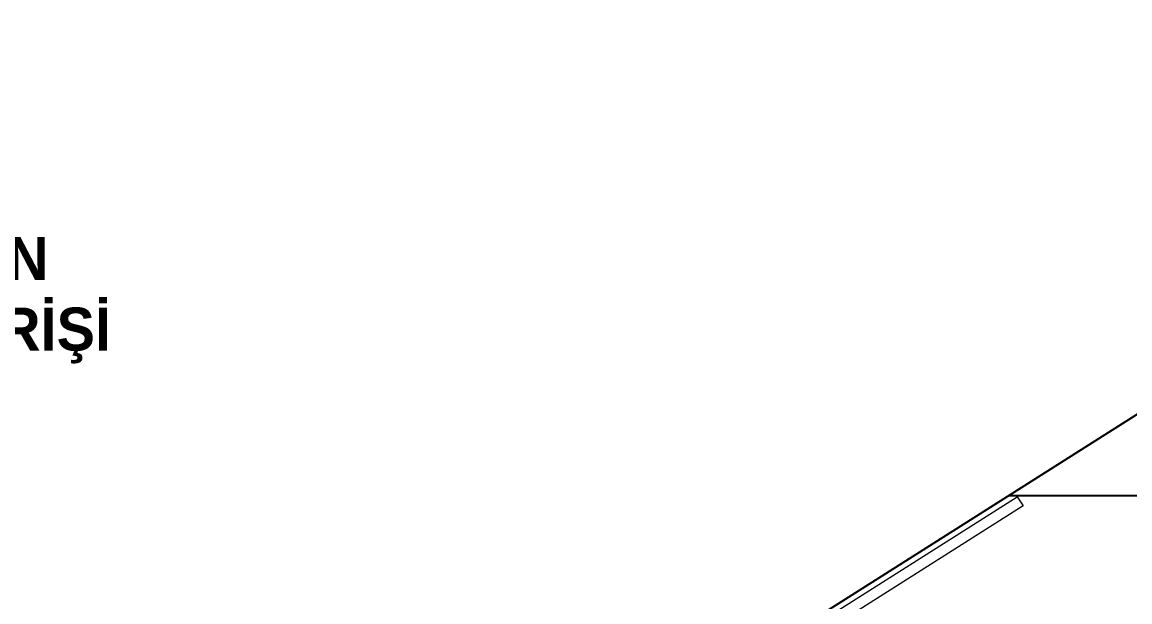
# Model space of a CAD drawing. Header units: millimetres. Extents: x 933584 to 974011, y 4545988 to 4553664.
# Drawn here: x 941187.9 to 941490.2, y 4550127.1 to 4550285.3 of the extents above; entities that cross this region are included whole.
import ezdxf

# ---------------------------------------------------------------- set-up
doc = ezdxf.new("R2010")
doc.units = ezdxf.units.MM
doc.layers.get('0').update_dxf_attribs({"color": 255})
for name, color, linetype in [('0-DMS-50', 143, 'Continuous'), ('0-HSL-SLD', 252, 'Continuous'), ('0-TXT-XBX_20', 3, 'Continuous')]:
    doc.layers.add(name, color=color, linetype=linetype)
doc.layers.add('SFP CAM', color=8, linetype='Continuous', lineweight=9)
doc.styles.add('Century Gothic_B_3', font='GOTHICB.TTF', dxfattribs={"height": 4})

# ---------------------------------------------------------------- blocks, each defined once
blk = doc.blocks.new('XCVBXCVBXZ-flatten-1')
at = {"layer": 'SFP CAM', "color": 252}
blk.add_lwpolyline([(934261.03, 4553153.25), (934176.57, 4553099.71), (934174.97, 4553102.24), (934259.43, 4553155.78)], close=True, dxfattribs=at)

msp = doc.modelspace()

# ---------------------------------------------------------------- hatches: boundary and pattern name
at = {"layer": '0-HSL-SLD'}
h = msp.add_hatch(dxfattribs=at)
h.set_pattern_fill('AR-B816', color=256, scale=0.5)
h.set_pattern_definition([(0, (2100, 0), (0, 101.6), []), (90, (2100, 0), (-101.6, 101.6), [101.6, -101.6])])
h.paths.add_polyline_path([(941887.84, 4551335.4), (941887.84, 4551088.75), (941888.84, 4551088.75), (941888.84, 4551082.75), (941887.84, 4551082.75), (941887.84, 4551084.75), (941885.84, 4551084.75), (941885.84, 4551077.75), (941893.85, 4551077.75), (941893.85, 4550993.75), (941885.84, 4550993.75), (941885.84, 4550986.75), (941887.84, 4550986.75), (941887.84, 4550988.75), (941888.84, 4550988.75), (941888.84, 4550982.75), (941887.84, 4550982.75), (941887.84, 4550744.25), (941888.84, 4550744.25), (941888.84, 4550738.25), (941887.84, 4550738.25), (941887.85, 4550646.25), (941888.85, 4550646.25), (941888.85, 4550634.25), (941887.85, 4550634.25), (941887.85, 4550542.25), (941888.85, 4550542.25), (941888.85, 4550536.25), (941887.84, 4550536.25), (941887.85, 4550292.61), (941888.85, 4550292.61), (941888.85, 4550286.61), (941887.85, 4550286.61), (941887.85, 4550288.61), (941885.85, 4550288.61), (941885.85, 4550281.61), (941893.85, 4550281.61), (941893.85, 4550184.96), (941646.51, 4550276.16), (941014.32, 4549875.4), (942373.84, 4549875.4), (942373.84, 4551335.4)])

# ---------------------------------------------------------------- linework, layer by layer
at = {"layer": '0-DMS-50'}
msp.add_lwpolyline([(941887.85, 4550634.25), (941887.85, 4550542.25), (941888.85, 4550542.25), (941888.85, 4550536.25), (941887.84, 4550536.25), (941887.85, 4550292.61), (941888.85, 4550292.61), (941888.85, 4550286.61), (941887.85, 4550286.61), (941887.85, 4550288.61), (941885.85, 4550288.61), (941885.85, 4550281.61), (941893.85, 4550281.61), (941893.85, 4550184.96), (941646.51, 4550276.16), (941014.32, 4549875.4), (942373.84, 4549875.4)], dxfattribs=at)

# ---------------------------------------------------------------- block references
msp.add_blockref('XCVBXCVBXZ-flatten-1', (7200, -3000))

# ---------------------------------------------------------------- texts
at = {"layer": '0-TXT-XBX_20', "insert": (940927.44, 4550226.68), "char_height": 11.7458, "width": 457.6183, "attachment_point": 1, "line_spacing_factor": 0.984502, "style": 'Century Gothic_B_3'}
msp.add_mtext('\\pxqc;{\\fFranklin Gothic Book|b1|i0|c162|p34;SARPHAN \\PC BLOK GİRİŞİ}', dxfattribs=at)

doc.saveas('drawing.dxf')
